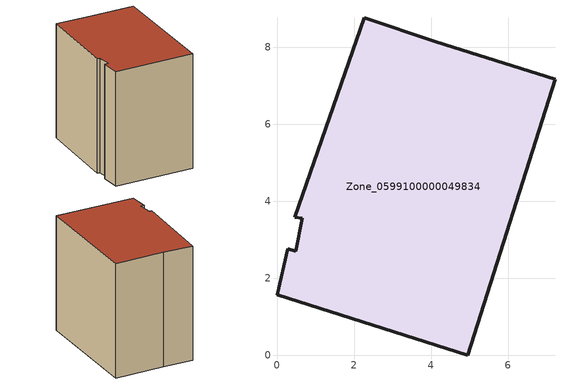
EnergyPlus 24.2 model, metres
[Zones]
Zone_0599100000049834
 floor ground (C_G): 7.22,7.17 4.95,0 0,1.57 0.27,2.77 0.49,2.71 0.65,3.57 0.47,3.59 2.26,8.77 4.12,8.14 z0.74
 wall outside (C_F): 4.12,8.14 2.26,8.77 0.47,3.59 0.65,3.57 0.49,2.71 0.27,2.77 0,1.57 4.95,0 7.22,7.17 4.12,8.14 z0.74:8.31
 roof outside (C_R): 4.95,0 7.22,7.17 4.12,8.14 2.26,8.77 0.47,3.59 0.65,3.57 0.49,2.71 0.27,2.77 0,1.57 z8.31
[BUILDING]
Pand.0599100000049834: North Axis=0; Terrain=City; Loads Convergence Tolerance Value=0.04; Temperature Convergence Tolerance Value=0.4; Solar Distribution=FullExterior; Maximum Number of Warmup Days=25; Minimum Number of Warmup Days=1
[Site:Location]
Rotterdam.The.Hague.AP_ZH_NLD Design_Conditions: Latitude=51.96; Longitude=4.45; Time Zone=1; Elevation=-4.5
[SITE:GROUNDTEMPERATURE:BUILDINGSURFACE]
18, 18, 18, 18, 18, 18, 18, 18, 18, 18, 18, 18
[MATERIAL] Thermal Absorptance=0.9; Solar Absorptance=0.7; Visible Absorptance=0.7
Name | Roughness | Thickness | Conductivity | Density | Specific Heat
G.TC.1946 | MediumSmooth | 0.15 | 1 | 540 | 1210
F.TC.1946 | Rough | 0.3 | 0.857143 | 1920 | 840
R.TC.1946 | MediumRough | 0.2 | 0.909091 | 1500 | 1000
[CONSTRUCTION]
C_G: G.TC.1946
C_F: F.TC.1946
C_R: R.TC.1946
[ZONE]
Zone_0599100000049834: Type=1; Multiplier=1; Ceiling Height=Autocalculate; Volume=Autocalculate; Floor Area=autocalculate; Part of Total Floor Area=Yes
[ZONEINFILTRATION:DESIGNFLOWRATE]
Infil_Zone_0599100000049834: Zone or ZoneList or Space or SpaceList=Zone_0599100000049834; Schedule=AlwaysOn; Design Flow Rate Calculation Method=Flow/Area; Flow Rate per Floor Area=0.003; Constant Term Coefficient=1; Temperature Term Coefficient=0; Velocity Term Coefficient=0; Velocity Squared Term Coefficient=0
[HVACTEMPLATE:ZONE:IDEALLOADSAIRSYSTEM]
Zone_0599100000049834: Maximum Heating Supply Air Temperature=50; Minimum Cooling Supply Air Temperature=13; Maximum Heating Supply Air Humidity Ratio=0.0156; Minimum Cooling Supply Air Humidity Ratio=0.0077; Heating Limit=NoLimit; Cooling Limit=NoLimit; Dehumidification Control Type=ConstantSensibleHeatRatio; Cooling Sensible Heat Ratio=0.7; Dehumidification Setpoint=60; Humidification Control Type=None; Humidification Setpoint=30; Outdoor Air Method=None; Outdoor Air Flow Rate per Person=0.00944; Outdoor Air Flow Rate per Zone Floor Area=0; Outdoor Air Flow Rate per Zone=0; Demand Controlled Ventilation Type=None; Outdoor Air Economizer Type=NoEconomizer; Heat Recovery Type=None; Sensible Heat Recovery Effectiveness=0.7; Latent Heat Recovery Effectiveness=0.65
[ZONECONTROL:THERMOSTAT]
ThermostatControl_Zone_0599100000049834: Zone or ZoneList=Zone_0599100000049834; Control Type Schedule=DualSetpointControlType; Control 1=Thermostat_Zone_0599100000049834; Temperature Difference Between Cutout And Setpoint=0
[THERMOSTATSETPOINT:DUALSETPOINT]
Thermostat_Zone_0599100000049834: Heating Setpoint Temperature Schedule=HeatingSetpoint_Zone_0599100000049834; Cooling Setpoint Temperature Schedule=CoolingSetpoint_Zone_0599100000049834
[SCHEDULE:COMPACT]
HeatingSetpoint_Zone_0599100000049834: Through: 12/31, For: AllDays, Until: 24:00, 21
CoolingSetpoint_Zone_0599100000049834: Through: 12/31, For: AllDays, Until: 24:00, 24
DualSetpointControlType: Through: 12/31, For: AllDays, Until: 24:00, 4
AlwaysOn: Through: 12/31, For: AllDays, Until: 24:00, 1
